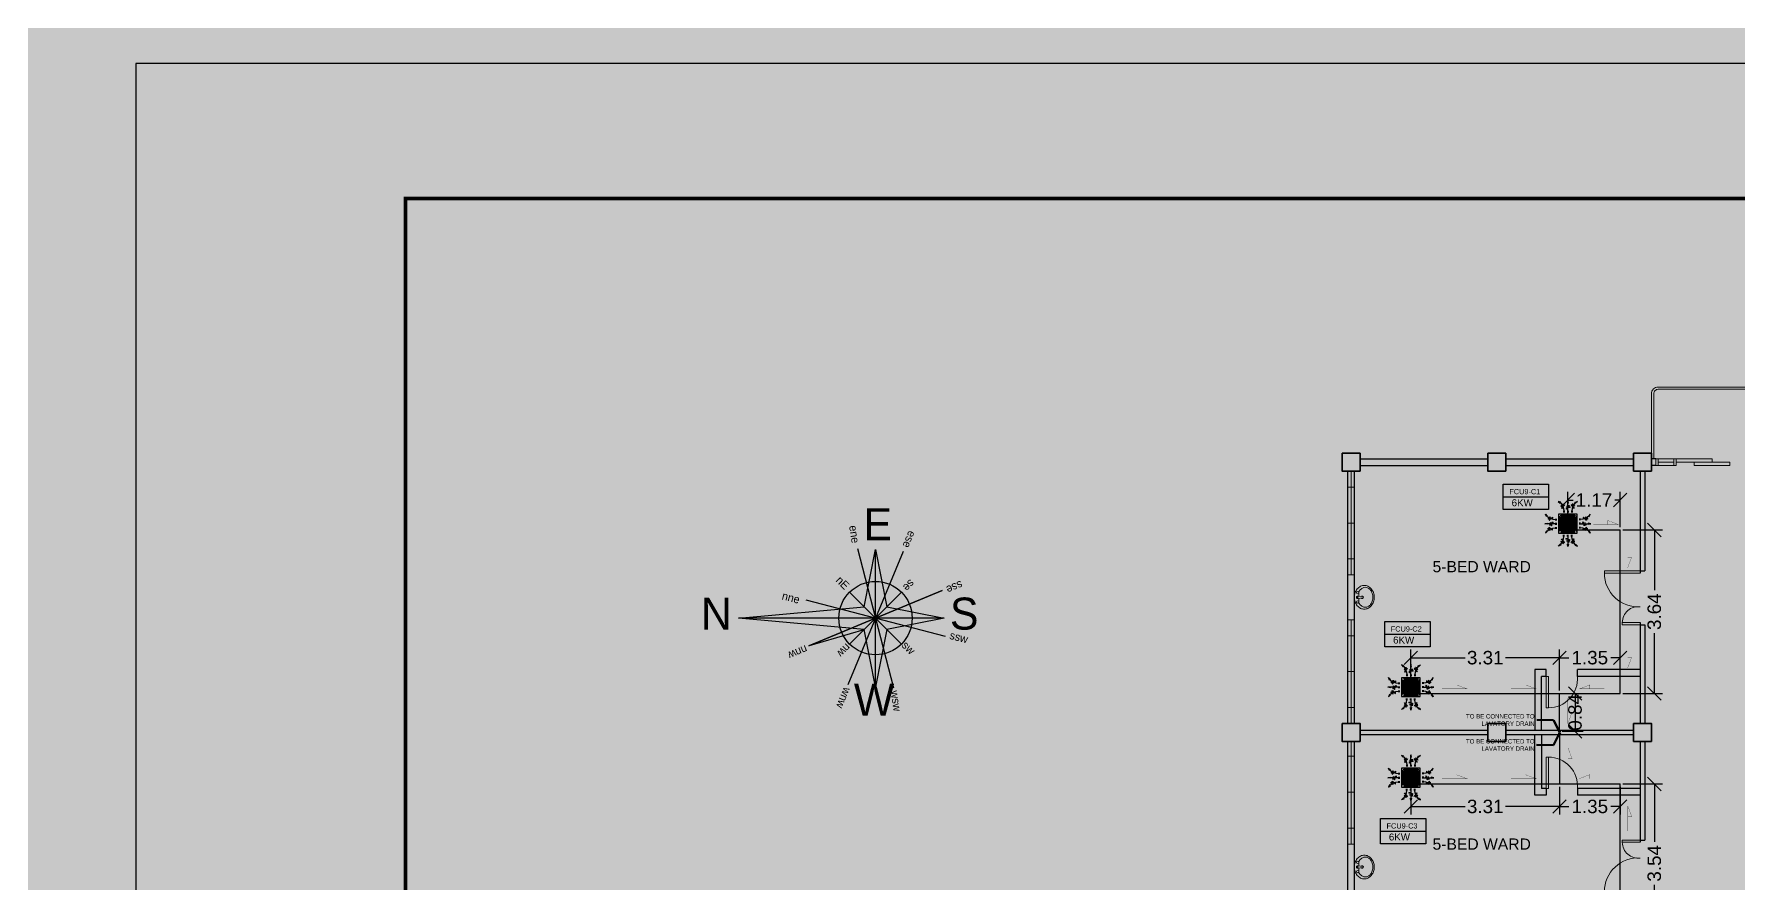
# Model space of a CAD drawing. Header units: millimetres. Extents: x -60 to 576, y -39 to 287.
# Drawn here: x 320.25 to 358.27, y 131.69 to 150.63 of the extents above; entities that cross this region are included whole.
import ezdxf

# ---------------------------------------------------------------- set-up
doc = ezdxf.new("R2010")
doc.units = ezdxf.units.MM
doc.header["$MEASUREMENT"] = 0
for name, color, linetype in [('.1', 1, 'Continuous'), ('AIR', 7, 'Continuous'), ('AIR-00', 7, 'Continuous'), ('AIR-01', 7, 'Continuous'), ('AIR-02', 7, 'Continuous'), ('AIR-04', 7, 'Continuous'), ('DRAIN PIPE', 7, 'Continuous'), ('fcu drain', 7, 'Continuous'), ('label', 7, 'Continuous'), ('Legends', 7, 'Continuous'), ('M-AC-TEXT', 7, 'Continuous'), ('PATHS', 7, 'Continuous'), ('template', 7, 'Continuous')]:
    doc.layers.add(name, color=color, linetype=linetype)
doc.styles.add('ar-dim-axis', font='romans.shx', dxfattribs={"width": 0.8})
doc.styles.add('OIP FONT', font='GOTHIC.TTF', dxfattribs={"height": 150})
doc.styles.get("Standard").update_dxf_attribs({"font": 'arial.ttf'})
doc.styles.add('SWISSLT175', font='swissl.ttf', dxfattribs={"height": 0.175})
doc.dimstyles.new('ar-dim-axis', dxfattribs={"dimtxt": 350, "dimasz": 250, "dimexe": 75, "dimexo": 75, "dimgap": 200, "dimtad": 1, "dimdec": 0, "dimzin": 12, "dimdsep": 46, "dimtxsty": 'ar-dim-axis', "dimblk": 'ARCHTICK', "dimcen": 120, "dimclrd": 11, "dimclre": 8, "dimclrt": 4, "dimadec": 0, "dimazin": 3, "dimtm": 1, "dimtfac": 1, "dimtdec": 0, "dimtix": 1, "dimtmove": 2, "dimatfit": 3, "dimldrblk": 'ARCHTICK', "dimfxl": 1, "dimtolj": 1, "dimtzin": 0, "dimarcsym": 1})
doc.dimstyles.new('Copy of dimension', dxfattribs={"dimtxt": 0.3, "dimasz": 0.3, "dimexe": 0.18, "dimexo": 0.0625, "dimgap": 0.09, "dimtad": 0, "dimzin": 0, "dimdsep": 46, "dimtxsty": 'Standard', "dimblk": 'OBLIQUE', "dimcen": 0.09, "dimclrd": 256, "dimclre": 256, "dimclrt": 256, "dimadec": 0, "dimazin": 0, "dimtfac": 1, "dimtofl": 0, "dimtmove": 0, "dimatfit": 3, "dimldrblk": 'OBLIQUE', "dimfxl": 1, "dimtolj": 1, "dimtzin": 0, "dimarcsym": 0})

# ---------------------------------------------------------------- blocks, each defined once
blk = doc.blocks.new('FCU-13000P (CASSETTE SPLIT)')
at = {"layer": 'AIR-00', "ltscale": 3}
for p, q in [((0, 0.523), (0, 1)), ((-0.523, 0), (-1, 0)), ((-0.558, 0.193), (-0.487, 0.193)), ((-0.558, 0.162), (-0.487, 0.162)), ((-0.558, 0.016), (-0.487, 0.016)), ((-0.193, 0.558), (-0.193, 0.487)), ((-0.162, 0.558), (-0.162, 0.487)), ((-0.016, 0.558), (-0.016, 0.487)), ((0.016, 0.558), (0.016, 0.487)), ((0.162, 0.558), (0.162, 0.487)), ((0.193, 0.558), (0.193, 0.487)), ((0.558, 0.193), (0.487, 0.193)), ((0.558, 0.162), (0.487, 0.162)), ((0.558, 0.016), (0.487, 0.016)), ((0.523, 0), (1, 0)), ((-0.558, -0.016), (-0.487, -0.016)), ((-0.558, -0.162), (-0.487, -0.162)), ((-0.558, -0.193), (-0.487, -0.193)), ((-0.193, -0.558), (-0.193, -0.487)), ((-0.162, -0.558), (-0.162, -0.487)), ((-0.016, -0.558), (-0.016, -0.487)), ((0, -0.523), (0, -1)), ((0.016, -0.558), (0.016, -0.487)), ((0.162, -0.558), (0.162, -0.487)), ((0.193, -0.558), (0.193, -0.487)), ((0.558, -0.016), (0.487, -0.016)), ((0.558, -0.162), (0.487, -0.162)), ((0.558, -0.193), (0.487, -0.193))]:
    blk.add_line(p, q, dxfattribs=at)
at = {"layer": 'AIR-00'}
for p, q in [((0.295, -0.295), (-0.295, 0.295)), ((0.295, 0.295), (-0.295, -0.295))]:
    blk.add_line(p, q, dxfattribs=at)
at = {"layer": 'AIR-00', "ltscale": 3}
for points in [[(-0.335, 0.895), (-0.311, 0.932), (-0.416, 0.973)], [(-0.022, 0.89), (0.022, 0.89), (0, 1)], [(0.335, 0.895), (0.311, 0.932), (0.416, 0.973)], [(-0.89, 0.022), (-0.89, -0.022), (-1, 0)], [(-0.895, 0.335), (-0.932, 0.311), (-0.973, 0.416)], [(0.89, 0.022), (0.89, -0.022), (1, 0)], [(0.895, 0.335), (0.932, 0.311), (0.973, 0.416)], [(-0.895, -0.335), (-0.932, -0.311), (-0.973, -0.416)], [(0.895, -0.335), (0.932, -0.311), (0.973, -0.416)], [(-0.335, -0.895), (-0.311, -0.932), (-0.416, -0.973)], [(-0.022, -0.89), (0.022, -0.89), (0, -1)], [(0.335, -0.895), (0.311, -0.932), (0.416, -0.973)]]:
    blk.add_lwpolyline(points, close=True, dxfattribs=at)
at = {"layer": 'AIR-00'}
for points in [[(-0.323, 0.914, -0.171809), (-0.178, 0.558), (-0.178, 0.522)], [(0.323, 0.914, 0.171809), (0.178, 0.558), (0.178, 0.522)], [(-0.914, 0.323, 0.171809), (-0.558, 0.178), (-0.522, 0.178)], [(0.914, 0.323, -0.171809), (0.558, 0.178), (0.522, 0.178)], [(-0.914, -0.323, -0.171809), (-0.558, -0.178), (-0.522, -0.178)], [(-0.323, -0.914, 0.171809), (-0.178, -0.558), (-0.178, -0.522)], [(0.323, -0.914, -0.171809), (0.178, -0.558), (0.178, -0.522)], [(0.914, -0.323, 0.171809), (0.558, -0.178), (0.522, -0.178)]]:
    blk.add_lwpolyline(points, format="xyb", dxfattribs=at)
for points in [[(-0.26, -0.26), (0.26, -0.26), (0.26, 0.26), (-0.26, 0.26)], [(-0.21, -0.21), (0.21, -0.21), (0.21, 0.21), (-0.21, 0.21)], [(-0.16, -0.16), (0.16, -0.16), (0.16, 0.16), (-0.16, 0.16)], [(-0.11, -0.11), (0.11, -0.11), (0.11, 0.11), (-0.11, 0.11)], [(-0.06, -0.06), (0.06, -0.06), (0.06, 0.06), (-0.06, 0.06)]]:
    blk.add_lwpolyline(points, close=True, dxfattribs=at)
at = {"layer": 'AIR-00', "ltscale": 3}
for points in [[(-0.268, 0.84), (-0.231, 0.852), (-0.134, 0.882), (-0.422, 0.704), (0.005, 0.903), (-0.358, 0.645), (-0.239, 0.678), (-0.199, 0.69)], [(0.268, 0.84), (0.231, 0.852), (0.134, 0.882), (0.422, 0.704), (-0.005, 0.903), (0.358, 0.645), (0.239, 0.678), (0.199, 0.69)], [(-0.84, 0.268), (-0.852, 0.231), (-0.882, 0.134), (-0.704, 0.422), (-0.903, -0.005), (-0.645, 0.358), (-0.678, 0.239), (-0.69, 0.199)], [(0.84, 0.268), (0.852, 0.231), (0.882, 0.134), (0.704, 0.422), (0.903, -0.005), (0.645, 0.358), (0.678, 0.239), (0.69, 0.199)], [(-0.84, -0.268), (-0.852, -0.231), (-0.882, -0.134), (-0.704, -0.422), (-0.903, 0.005), (-0.645, -0.358), (-0.678, -0.239), (-0.69, -0.199)], [(-0.268, -0.84), (-0.231, -0.852), (-0.134, -0.882), (-0.422, -0.704), (0.005, -0.903), (-0.358, -0.645), (-0.239, -0.678), (-0.199, -0.69)], [(0.268, -0.84), (0.231, -0.852), (0.134, -0.882), (0.422, -0.704), (-0.005, -0.903), (0.358, -0.645), (0.239, -0.678), (0.199, -0.69)], [(0.84, -0.268), (0.852, -0.231), (0.882, -0.134), (0.704, -0.422), (0.903, 0.005), (0.645, -0.358), (0.678, -0.239), (0.69, -0.199)]]:
    blk.add_open_spline(points, degree=3, knots=[0.0032834, 0.0032834, 0.0032834, 0.0032834, 0.0712567, 0.1924075, 0.3347111, 0.5062145, 0.5813292, 0.5813292, 0.5813292, 0.5813292], dxfattribs=at)
for points in [[(0, 0.8), (0.077, 0.776), (-0.058, 0.755), (0.098, 0.718), (-0.087, 0.663), (0, 0.631)], [(-0.8, 0), (-0.776, -0.077), (-0.755, 0.058), (-0.718, -0.098), (-0.663, 0.087), (-0.631, 0)], [(0.8, 0), (0.776, -0.077), (0.755, 0.058), (0.718, -0.098), (0.663, 0.087), (0.631, 0)], [(0, -0.8), (0.077, -0.776), (-0.058, -0.755), (0.098, -0.718), (-0.087, -0.663), (0, -0.631)]]:
    blk.add_spline(points, degree=3, dxfattribs=at)
for points in [[(-0.416, 0.973), (-0.335, 0.895), (-0.311, 0.932)], [(0, 1), (-0.022, 0.89), (0.022, 0.89)], [(0.416, 0.973), (0.335, 0.895), (0.311, 0.932)], [(-1, 0), (-0.89, 0.022), (-0.89, -0.022)], [(-0.973, 0.416), (-0.895, 0.335), (-0.932, 0.311)], [(1, 0), (0.89, 0.022), (0.89, -0.022)], [(0.973, 0.416), (0.895, 0.335), (0.932, 0.311)], [(-0.973, -0.416), (-0.895, -0.335), (-0.932, -0.311)], [(0.973, -0.416), (0.895, -0.335), (0.932, -0.311)], [(-0.416, -0.973), (-0.335, -0.895), (-0.311, -0.932)], [(0, -1), (-0.022, -0.89), (0.022, -0.89)], [(0.416, -0.973), (0.335, -0.895), (0.311, -0.932)]]:
    blk.add_solid(points, dxfattribs=at)
at = {"layer": 'AIR-01'}
for points in [[(-0.373, 0.31), (-0.348, 0.31), (-0.348, -0.31), (-0.373, -0.31)], [(-0.31, 0.372), (0.31, 0.372), (0.31, 0.348), (-0.31, 0.348)], [(0.372, 0.31), (0.348, 0.31), (0.348, -0.31), (0.372, -0.31)], [(-0.31, -0.373), (0.31, -0.373), (0.31, -0.348), (-0.31, -0.348)]]:
    blk.add_lwpolyline(points, close=True, dxfattribs=at)
at = {"layer": 'AIR-02'}
blk.add_lwpolyline([(-0.26, -0.31), (0.26, -0.31, 0.414214), (0.31, -0.26), (0.31, 0.26, 0.414214), (0.26, 0.31), (-0.26, 0.31, 0.414214), (-0.31, 0.26), (-0.31, -0.26, 0.414214)], format="xyb", close=True, dxfattribs=at)
at = {"layer": 'AIR-04'}
blk.add_lwpolyline([(-0.41, -0.41), (0.41, -0.41), (0.41, 0.41), (-0.41, 0.41)], close=True, dxfattribs=at)
blk = doc.blocks.new('_ARCHTICK')
at = {"color": 0, "linetype": 'ByBlock', "const_width": 0.15}
blk.add_lwpolyline([(-0.5, -0.5), (0.5, 0.5)], dxfattribs=at)
blk = doc.blocks.new('_Oblique')
at = {"color": 0, "linetype": 'ByBlock', "lineweight": -2}
blk.add_line((-0.5, -0.5), (0.5, 0.5), dxfattribs=at)
blk = doc.blocks.new('*D111')
at = {"lineweight": -2, "transparency": 16777216}
for p, q in [((350.958, 135.994), (350.958, 136.908)), ((354.273, 135.994), (354.273, 136.908)), ((350.958, 136.728), (352.165, 136.728)), ((354.273, 136.728), (353.066, 136.728))]:
    blk.add_line(p, q, dxfattribs=at)
at = {"layer": 'Defpoints', "color": 0, "transparency": 16777216}
for p in [(354.273, 136.728), (350.958, 135.931), (354.273, 135.931)]:
    blk.add_point(p, dxfattribs=at)
at = {"lineweight": -2, "transparency": 16777216, "xscale": 0.3, "yscale": 0.3, "zscale": 0.3, "rotation": 180}
blk.add_blockref('_Oblique', (350.958, 136.728), dxfattribs=at)
at = {"lineweight": -2, "transparency": 16777216, "xscale": 0.3, "yscale": 0.3, "zscale": 0.3}
blk.add_blockref('_Oblique', (354.273, 136.728), dxfattribs=at)
at = {"transparency": 16777216, "insert": (352.616, 136.728), "char_height": 0.3, "attachment_point": 5}
blk.add_mtext('\\A1;3.31', dxfattribs=at)
blk = doc.blocks.new('*D112')
at = {"lineweight": -2, "transparency": 16777216}
for p, q in [((354.273, 135.994), (354.273, 136.908)), ((355.624, 135.994), (355.624, 136.908)), ((354.273, 136.728), (354.482, 136.728)), ((355.624, 136.728), (355.415, 136.728))]:
    blk.add_line(p, q, dxfattribs=at)
at = {"layer": 'Defpoints', "color": 0, "transparency": 16777216}
for p in [(355.624, 136.728), (354.273, 135.931), (355.624, 135.931)]:
    blk.add_point(p, dxfattribs=at)
at = {"lineweight": -2, "transparency": 16777216, "xscale": 0.3, "yscale": 0.3, "zscale": 0.3, "rotation": 180}
blk.add_blockref('_Oblique', (354.273, 136.728), dxfattribs=at)
at = {"lineweight": -2, "transparency": 16777216, "xscale": 0.3, "yscale": 0.3, "zscale": 0.3}
blk.add_blockref('_Oblique', (355.624, 136.728), dxfattribs=at)
at = {"transparency": 16777216, "insert": (354.948, 136.728), "char_height": 0.3, "attachment_point": 5}
blk.add_mtext('\\A1;1.35', dxfattribs=at)
blk = doc.blocks.new('*D113')
at = {"lineweight": -2, "transparency": 16777216}
for p, q in [((355.686, 139.576), (356.567, 139.576)), ((356.387, 139.576), (356.387, 138.233)), ((356.387, 135.931), (356.387, 137.275)), ((355.686, 135.931), (356.567, 135.931))]:
    blk.add_line(p, q, dxfattribs=at)
at = {"layer": 'Defpoints', "color": 0, "transparency": 16777216}
for p in [(355.624, 139.576), (356.387, 139.576), (355.624, 135.931)]:
    blk.add_point(p, dxfattribs=at)
at = {"lineweight": -2, "transparency": 16777216, "xscale": 0.3, "yscale": 0.3, "zscale": 0.3}
for p, rotation in [((356.387, 139.576), 90), ((356.387, 135.931), 270)]:
    blk.add_blockref('_Oblique', p, dxfattribs=dict(at, rotation=rotation))
at = {"transparency": 16777216, "insert": (356.387, 137.754), "char_height": 0.3, "attachment_point": 5, "rotation": 90}
blk.add_mtext('\\A1;3.64', dxfattribs=at)
blk = doc.blocks.new('*D114')
at = {"lineweight": -2, "transparency": 16777216}
for p, q in [((354.458, 139.638), (354.458, 140.423)), ((355.624, 139.638), (355.624, 140.423)), ((354.458, 140.243), (354.576, 140.243)), ((355.624, 140.243), (355.507, 140.243))]:
    blk.add_line(p, q, dxfattribs=at)
at = {"layer": 'Defpoints', "color": 0, "transparency": 16777216}
for p in [(354.458, 140.243), (354.458, 139.576), (355.624, 139.576)]:
    blk.add_point(p, dxfattribs=at)
at = {"lineweight": -2, "transparency": 16777216, "xscale": 0.3, "yscale": 0.3, "zscale": 0.3, "rotation": 180}
blk.add_blockref('_Oblique', (354.458, 140.243), dxfattribs=at)
at = {"lineweight": -2, "transparency": 16777216, "xscale": 0.3, "yscale": 0.3, "zscale": 0.3}
blk.add_blockref('_Oblique', (355.624, 140.243), dxfattribs=at)
at = {"transparency": 16777216, "insert": (355.041, 140.243), "char_height": 0.3, "attachment_point": 5}
blk.add_mtext('\\A1;1.17', dxfattribs=at)
blk = doc.blocks.new('*D115')
at = {"lineweight": -2, "transparency": 16777216}
for p, q in [((354.335, 135.931), (354.799, 135.931)), ((354.619, 135.931), (354.619, 135.088)), ((354.335, 135.088), (354.799, 135.088))]:
    blk.add_line(p, q, dxfattribs=at)
at = {"layer": 'Defpoints', "color": 0, "transparency": 16777216}
for p in [(354.273, 135.931), (354.273, 135.088), (354.619, 135.088)]:
    blk.add_point(p, dxfattribs=at)
at = {"lineweight": -2, "transparency": 16777216, "xscale": 0.3, "yscale": 0.3, "zscale": 0.3}
for p, rotation in [((354.619, 135.931), 90), ((354.619, 135.088), 270)]:
    blk.add_blockref('_Oblique', p, dxfattribs=dict(at, rotation=rotation))
at = {"transparency": 16777216, "insert": (354.619, 135.51), "char_height": 0.3, "attachment_point": 5, "rotation": 90}
blk.add_mtext('\\A1;0.84', dxfattribs=at)
blk = doc.blocks.new('*D116')
at = {"lineweight": -2, "transparency": 16777216}
for p, q in [((354.273, 133.851), (354.273, 133.231)), ((355.624, 133.851), (355.624, 133.231)), ((354.273, 133.411), (354.482, 133.411)), ((355.624, 133.411), (355.415, 133.411))]:
    blk.add_line(p, q, dxfattribs=at)
at = {"layer": 'Defpoints', "color": 0, "transparency": 16777216}
for p in [(354.273, 133.914), (355.624, 133.914), (355.624, 133.411)]:
    blk.add_point(p, dxfattribs=at)
at = {"lineweight": -2, "transparency": 16777216, "xscale": 0.3, "yscale": 0.3, "zscale": 0.3, "rotation": 180}
blk.add_blockref('_Oblique', (354.273, 133.411), dxfattribs=at)
at = {"lineweight": -2, "transparency": 16777216, "xscale": 0.3, "yscale": 0.3, "zscale": 0.3}
blk.add_blockref('_Oblique', (355.624, 133.411), dxfattribs=at)
at = {"transparency": 16777216, "insert": (354.948, 133.411), "char_height": 0.3, "attachment_point": 5}
blk.add_mtext('\\A1;1.35', dxfattribs=at)
blk = doc.blocks.new('*D117')
at = {"lineweight": -2, "transparency": 16777216}
for p, q in [((350.958, 133.851), (350.958, 133.231)), ((354.273, 133.851), (354.273, 133.231)), ((350.958, 133.411), (352.165, 133.411)), ((354.273, 133.411), (353.066, 133.411))]:
    blk.add_line(p, q, dxfattribs=at)
at = {"layer": 'Defpoints', "color": 0, "transparency": 16777216}
for p in [(350.958, 133.914), (354.273, 133.914), (350.958, 133.411)]:
    blk.add_point(p, dxfattribs=at)
at = {"lineweight": -2, "transparency": 16777216, "xscale": 0.3, "yscale": 0.3, "zscale": 0.3, "rotation": 180}
blk.add_blockref('_Oblique', (350.958, 133.411), dxfattribs=at)
at = {"lineweight": -2, "transparency": 16777216, "xscale": 0.3, "yscale": 0.3, "zscale": 0.3}
blk.add_blockref('_Oblique', (354.273, 133.411), dxfattribs=at)
at = {"transparency": 16777216, "insert": (352.616, 133.411), "char_height": 0.3, "attachment_point": 5}
blk.add_mtext('\\A1;3.31', dxfattribs=at)
blk = doc.blocks.new('*D118')
at = {"lineweight": -2, "transparency": 16777216}
for p, q in [((355.686, 133.914), (356.567, 133.914)), ((356.387, 133.914), (356.387, 132.623)), ((356.387, 130.373), (356.387, 131.665)), ((355.686, 130.373), (356.567, 130.373))]:
    blk.add_line(p, q, dxfattribs=at)
at = {"layer": 'Defpoints', "color": 0, "transparency": 16777216}
for p in [(355.624, 133.914), (355.624, 130.373), (356.387, 130.373)]:
    blk.add_point(p, dxfattribs=at)
at = {"lineweight": -2, "transparency": 16777216, "xscale": 0.3, "yscale": 0.3, "zscale": 0.3}
for p, rotation in [((356.387, 133.914), 90), ((356.387, 130.373), 270)]:
    blk.add_blockref('_Oblique', p, dxfattribs=dict(at, rotation=rotation))
at = {"transparency": 16777216, "insert": (356.387, 132.144), "char_height": 0.3, "attachment_point": 5, "rotation": 90}
blk.add_mtext('\\A1;3.54', dxfattribs=at)
blk = doc.blocks.new('A$C4B4E3A78')
at = {"layer": 'PATHS'}
h = blk.add_hatch(color=7, dxfattribs=at)
h.paths.add_polyline_path([(0, 0.334, -0.044061), (0.059, 0.329), (0, 0.626)])
h.paths.add_polyline_path([(0, 0), (0.103, 0.103), (0.059, 0.329, 0.044061), (0, 0.334)])
h.paths.add_polyline_path([(0.334, 0, -0.044061), (0.329, -0.059), (0.626, 0)])
h.paths.add_polyline_path([(0, 0), (0.103, -0.103), (0.329, -0.059, 0.044061), (0.334, 0)])
h.paths.add_polyline_path([(0, -0.334, -0.044061), (-0.059, -0.329), (0, -0.626)])
h.paths.add_polyline_path([(0, 0), (-0.103, -0.103), (-0.059, -0.329, 0.044061), (0, -0.334)])
h.paths.add_polyline_path([(-0.334, 0, -0.063049), (-0.324, 0.083), (-1.249, 0)])
h.paths.add_polyline_path([(-0.324, 0.083, 0.063049), (-0.334, 0), (0, 0), (-0.103, 0.103)])
at = {"layer": 'PATHS', "color": 7}
for p, q in [((-0.165, 0.635), (0.165, -0.635)), ((-0.103, 0.103), (0, 0.626)), ((0, -0.626), (0, 0.626)), ((0, 0.626), (0.103, 0.103)), ((0.251, 0.606), (-0.251, -0.606)), ((-0.635, 0.165), (0.635, -0.165)), ((0.606, 0.251), (-0.606, -0.251)), ((-0.606, -0.251), (0.606, 0.251)), ((0, 0), (-0.236, 0.236)), ((0, 0), (0.236, 0.236)), ((-1.249, 0), (-0.103, 0.103)), ((0.103, 0.103), (0.626, 0)), ((0.626, 0), (-1.249, 0)), ((-0.103, -0.103), (-1.249, 0)), ((-0.6, -0.249), (-0.103, -0.103)), ((0, 0), (-0.236, -0.236)), ((0, -0.626), (-0.103, -0.103)), ((0, 0), (0.236, -0.236)), ((0.103, -0.103), (0, -0.626)), ((0.626, 0), (0.103, -0.103))]:
    blk.add_line(p, q, dxfattribs=at)
blk.add_circle((0, 0), 0.334, dxfattribs=at)
at = {"layer": 'PATHS', "color": 7, "char_height": 0.2916, "width": 0.60625, "attachment_point": 1}
for s, insert in [('{\\fAlgerian|b0|i0|c0|p82;E}', (-0.11, 1.001)), ('{\\fAlgerian|b0|i0|c0|p82;N}', (-1.591, 0.187)), ('{\\fAlgerian|b0|i0|c0|p82;S}', (0.678, 0.187)), ('{\\fAlgerian|b0|i0|c0|p82;W}', (-0.197, -0.598))]:
    blk.add_mtext(s, dxfattribs=dict(at, insert=insert))
at = {"layer": 'PATHS', "color": 7, "char_height": 0.0729, "width": 0.15156}
for s, insert, attachment_point, rotation in [('{\\fAlgerian|b0|i0|c0|p82;ene}', (-0.242, 0.839), 7, 278.5552), ('{\\fAlgerian|b0|i0|c0|p82;ese}', (0.372, 0.775), 1, 247.5), ('{\\fAlgerian|b0|i0|c0|p82;nE}', (-0.315, 0.39), 1, 315), ('{\\fAlgerian|b0|i0|c0|p82;se}', (0.367, 0.307), 1, 225), ('{\\fAlgerian|b0|i0|c0|p82;sse}', (0.804, 0.276), 1, 202.5), ('{\\fAlgerian|b0|i0|c0|p82;nne}', (-0.84, 0.242), 1, 345.4238), ('{\\fAlgerian|b0|i0|c0|p82;ssw}', (0.687, -0.117), 1, 345.4238), ('{\\fAlgerian|b0|i0|c0|p82;nnw}', (-0.611, -0.311), 1, 202.5), ('{\\fAlgerian|b0|i0|c0|p82;nw}', (-0.217, -0.276), 1, 225), ('{\\fAlgerian|b0|i0|c0|p82;sw}', (0.284, -0.202), 1, 315), ('{\\fAlgerian|b0|i0|c0|p82;wnw}', (-0.219, -0.651), 1, 247.5), ('{\\fAlgerian|b0|i0|c0|p82;wsw}', (0.136, -0.665), 7, 278.5552)]:
    blk.add_mtext(s, dxfattribs=dict(at, insert=insert, attachment_point=attachment_point, rotation=rotation))

msp = doc.modelspace()

# ---------------------------------------------------------------- linework, layer by layer
at = {"layer": '.1', "color": 0}
msp.add_line((421.795, 149.975), (322.519, 149.975), dxfattribs=at)
at = {"color": 8, "linetype": 'ByBlock', "lineweight": 25}
for p, q in [((349.823, 141.163), (352.673, 141.163)), ((353.073, 141.163), (355.923, 141.163)), ((356.423, 141.163), (356.323, 141.163)), ((349.548, 135.263), (349.548, 140.888)), ((349.698, 135.263), (349.698, 140.888)), ((349.823, 141.013), (352.673, 141.013)), ((353.073, 141.013), (355.923, 141.013)), ((356.073, 140.888), (356.073, 138.613)), ((356.173, 140.888), (356.173, 138.663)), ((356.423, 141.013), (356.323, 141.013)), ((356.073, 138.663), (356.173, 138.663)), ((356.073, 137.513), (356.073, 135.263)), ((356.073, 137.463), (356.173, 137.463)), ((356.173, 137.463), (356.173, 135.263)), ((353.723, 136.463), (353.723, 135.113)), ((349.823, 135.113), (352.673, 135.113)), ((349.823, 135.013), (352.673, 135.013)), ((353.073, 135.113), (355.923, 135.113)), ((353.073, 135.013), (355.923, 135.013)), ((353.723, 133.663), (353.723, 135.013)), ((349.548, 129.263), (349.548, 134.863)), ((349.698, 129.263), (349.698, 134.863)), ((356.073, 134.863), (356.073, 132.613)), ((356.173, 134.863), (356.173, 132.663)), ((354.673, 133.813), (354.673, 133.663)), ((356.073, 132.663), (356.173, 132.663))]:
    msp.add_line(p, q, dxfattribs=at)
at = {"color": 8, "linetype": 'ByBlock', "lineweight": 13}
for p, q in [((356.823, 141.163), (356.473, 141.163)), ((356.473, 141.088), (356.823, 141.088)), ((356.823, 141.013), (356.473, 141.013))]:
    msp.add_line(p, q, dxfattribs=at)
at = {"color": 8, "linetype": 'ByBlock', "lineweight": 9}
for p, q in [((349.623, 140.888), (349.623, 138.575)), ((349.548, 139.731), (349.548, 140.531)), ((349.548, 140.531), (349.698, 140.531)), ((349.698, 140.531), (349.698, 138.931)), ((349.548, 139.731), (349.698, 139.731)), ((349.698, 138.931), (349.548, 138.931)), ((349.548, 138.575), (349.698, 138.575)), ((349.548, 137.575), (349.698, 137.575)), ((349.623, 137.575), (349.623, 135.263)), ((349.548, 136.419), (349.548, 137.219)), ((349.548, 137.219), (349.698, 137.219)), ((349.698, 137.219), (349.698, 135.619)), ((349.548, 136.419), (349.698, 136.419)), ((349.698, 135.619), (349.548, 135.619)), ((353.873, 135.113), (355.823, 135.113)), ((353.873, 135.013), (355.823, 135.013)), ((349.623, 134.863), (349.623, 132.575)), ((349.548, 133.731), (349.548, 134.531)), ((349.548, 134.531), (349.698, 134.531)), ((349.698, 134.531), (349.698, 132.931)), ((349.548, 133.731), (349.698, 133.731)), ((349.698, 132.931), (349.548, 132.931)), ((349.548, 132.575), (349.698, 132.575))]:
    msp.add_line(p, q, dxfattribs=at)
at = {"color": 8, "lineweight": 9}
for p, q in [((349.896, 138.09), (349.774, 138.103)), ((349.896, 138.061), (349.774, 138.047)), ((354.623, 135.113), (355.123, 135.113)), ((354.623, 135.013), (355.123, 135.013)), ((349.896, 132.077), (349.774, 132.09)), ((349.896, 132.048), (349.774, 132.035))]:
    msp.add_line(p, q, dxfattribs=at)
at = {"color": 8, "linetype": 'ByBlock', "lineweight": 25, "ltscale": 0.3}
for p, q in [((353.973, 136.463), (353.723, 136.463)), ((353.973, 136.313), (353.873, 136.313)), ((353.873, 135.113), (353.873, 136.313)), ((353.973, 136.313), (353.973, 136.463)), ((356.073, 136.463), (354.673, 136.463)), ((354.673, 136.313), (354.673, 136.463)), ((356.073, 136.313), (354.673, 136.313)), ((353.873, 135.013), (353.873, 133.813)), ((353.973, 133.663), (353.723, 133.663)), ((353.973, 133.813), (353.873, 133.813)), ((353.973, 133.813), (353.973, 133.663)), ((356.073, 133.813), (354.673, 133.813)), ((356.073, 133.663), (354.673, 133.663))]:
    msp.add_line(p, q, dxfattribs=at)
at = {"color": 8, "linetype": 'ByBlock', "lineweight": 9}
for points in [[(356.323, 141.163), (356.323, 142.613, -0.414214), (356.473, 142.763), (359.273, 142.763, -0.414214), (359.423, 142.613), (359.423, 141.288), (359.423, 141.938)], [(356.373, 141.163), (356.373, 142.613, -0.414214), (356.473, 142.713), (359.273, 142.713, -0.414214), (359.373, 142.613), (359.373, 141.958)]]:
    msp.add_lwpolyline(points, format="xyb", dxfattribs=at)
at = {"color": 8, "linetype": 'ByBlock', "lineweight": 35}
for points in [[(349.423, 141.288), (349.823, 141.288), (349.823, 140.888), (349.423, 140.888)], [(352.673, 141.288), (353.073, 141.288), (353.073, 140.888), (352.673, 140.888)], [(355.923, 141.288), (356.323, 141.288), (356.323, 140.888), (355.923, 140.888)], [(349.423, 135.263), (349.823, 135.263), (349.823, 134.863), (349.423, 134.863)], [(352.673, 135.263), (353.073, 135.263), (353.073, 134.863), (352.673, 134.863)], [(355.923, 135.263), (356.323, 135.263), (356.323, 134.863), (355.923, 134.863)]]:
    msp.add_lwpolyline(points, close=True, dxfattribs=at)
at = {"color": 8, "linetype": 'ByBlock', "lineweight": 13}
for points in [[(356.473, 141.163), (356.473, 141.013), (356.423, 141.013), (356.423, 141.163)], [(356.873, 141.163), (356.873, 141.013), (356.823, 141.013), (356.823, 141.163)], [(356.873, 141.163), (357.673, 141.163), (357.673, 141.088), (356.873, 141.088)], [(357.273, 141.088), (358.073, 141.088), (358.073, 141.013), (357.273, 141.013)]]:
    msp.add_lwpolyline(points, close=True, dxfattribs=at)
at = {"color": 8, "lineweight": 9}
for points in [[(349.548, 140.888), (349.698, 140.888), (349.698, 138.575), (349.548, 138.575)], [(349.548, 137.575), (349.698, 137.575), (349.698, 135.263), (349.548, 135.263)], [(349.548, 134.863), (349.698, 134.863), (349.698, 132.575), (349.548, 132.575)]]:
    msp.add_lwpolyline(points, close=True, dxfattribs=at)
at = {"color": 8, "lineweight": 13, "ltscale": 0.03}
for points in [[(356.073, 138.613), (356.073, 138.663), (355.273, 138.663), (355.273, 138.613)], [(356.073, 137.463), (356.073, 137.513), (355.673, 137.513), (355.673, 137.463)], [(353.973, 136.313), (354.023, 136.313), (354.023, 135.613), (353.973, 135.613)], [(353.973, 133.813), (354.023, 133.813), (354.023, 134.513), (353.973, 134.513)], [(356.073, 132.663), (356.073, 132.613), (355.673, 132.613), (355.673, 132.663)]]:
    msp.add_lwpolyline(points, close=True, dxfattribs=at)
at = {"color": 8, "lineweight": 9}
for points in [[(349.919, 137.81, 0.11576), (350.001, 137.829, 0.104047), (350.075, 137.888, 0.090875), (350.123, 137.972, 0.083344), (350.14, 138.075, 0.083344), (350.123, 138.179, 0.090875), (350.075, 138.262, 0.104047), (350.001, 138.321, 0.11576), (349.919, 138.34, 0.11576), (349.836, 138.321, 0.104047), (349.763, 138.262, 0.090875), (349.715, 138.179, 0.083344), (349.698, 138.075, 0.083344), (349.715, 137.972, 0.090875), (349.763, 137.888, 0.104047), (349.836, 137.829, 0.11576)], [(349.919, 131.798, 0.11576), (350.001, 131.817, 0.104047), (350.075, 131.875, 0.090875), (350.123, 131.959, 0.083344), (350.14, 132.063, 0.083344), (350.123, 132.166, 0.090875), (350.075, 132.25, 0.104047), (350.001, 132.308, 0.11576), (349.919, 132.328, 0.11576), (349.836, 132.308, 0.104047), (349.763, 132.25, 0.090875), (349.715, 132.166, 0.083344), (349.698, 132.063, 0.083344), (349.715, 131.959, 0.090875), (349.763, 131.875, 0.104047), (349.836, 131.817, 0.11576)]]:
    msp.add_lwpolyline(points, format="xyb", close=True, dxfattribs=at)
for points in [[(349.94, 137.853, 0.124838), (350.003, 137.868, 0.105788), (350.06, 137.918, 0.086697), (350.096, 137.987, 0.076776), (350.11, 138.075, 0.076776), (350.096, 138.163, 0.086697), (350.06, 138.232, 0.105788), (350.003, 138.282, 0.124838), (349.94, 138.298, 0.124838), (349.877, 138.282, 0.105788), (349.82, 138.232, 0.040067), (349.8, 138.202), (349.8, 138.099, 0.040067)], [(349.8, 138.051), (349.8, 137.948, 0.040067), (349.82, 137.918, 0.105788), (349.877, 137.868, 0.124838), (349.94, 137.853, 0.124838)], [(349.94, 131.84, 0.124838), (350.003, 131.856, 0.105788), (350.06, 131.905, 0.086697), (350.096, 131.975, 0.076776), (350.11, 132.063, 0.076776), (350.096, 132.15, 0.086697), (350.06, 132.22, 0.105788), (350.003, 132.269, 0.124838), (349.94, 132.285, 0.124838), (349.877, 132.269, 0.105788), (349.82, 132.22, 0.040067), (349.8, 132.189), (349.8, 132.087, 0.040067)], [(349.8, 132.038), (349.8, 131.936, 0.040067), (349.82, 131.905, 0.105788), (349.877, 131.856, 0.124838), (349.94, 131.84, 0.124838)]]:
    msp.add_lwpolyline(points, format="xyb", dxfattribs=at)
for centre, radius in [((349.771, 138.177), 0.0255), ((349.764, 138.075), 0.0095), ((349.771, 137.973), 0.0255), ((349.771, 132.164), 0.0255), ((349.771, 131.961), 0.0255), ((349.764, 132.063), 0.0095)]:
    msp.add_circle(centre, radius, dxfattribs=at)
at = {"color": 8, "lineweight": 13, "ltscale": 0.03}
for centre, radius, start, end in [((356.025, 138.613), 0.752, 180, 273.6952), ((356.026, 137.513), 0.353, 82.3719, 180), ((354.023, 136.264), 0.652, 270, 4.2422), ((354.023, 133.861), 0.652, 355.7578, 90), ((356.026, 132.613), 0.353, 180, 277.6281), ((356.025, 131.513), 0.752, 86.3048, 180)]:
    msp.add_arc(centre, radius, start, end, dxfattribs=at)
at = {"color": 8, "lineweight": 9}
for centre, radius, start, end in [((349.771, 138.075), 0.028, 83.7545, 276.2455), ((349.873, 138.075), 0.025, 36.3068, 131.2022), ((349.873, 138.075), 0.025, 228.7978, 323.6932), ((349.802, 138.075), 0.0948, 351.2026, 8.7974), ((349.873, 138.075), 0.025, 341.3793, 18.6207), ((349.771, 132.063), 0.028, 83.7545, 276.2455), ((349.873, 132.063), 0.025, 36.3068, 131.2022), ((349.873, 132.063), 0.025, 228.7978, 323.6932), ((349.802, 132.063), 0.0948, 351.2026, 8.7974), ((349.873, 132.063), 0.025, 341.3793, 18.6207)]:
    msp.add_arc(centre, radius, start, end, dxfattribs=at)
at = {"layer": 'DRAIN PIPE', "color": 7, "linetype": 'Continuous', "const_width": 0.005}
for points in [[(355.026, 139.698), (355.586, 139.698), (355.351, 139.787), (355.351, 139.698)], [(355.792, 139.297), (355.792, 138.736), (355.88, 138.971), (355.792, 138.971)], [(355.792, 137.059), (355.792, 136.499), (355.88, 136.734), (355.792, 136.734)], [(351.652, 136.033), (352.213, 136.033), (351.978, 136.122), (351.978, 136.033)], [(353.192, 136.033), (353.753, 136.033), (353.518, 136.122), (353.518, 136.033)], [(355.275, 136.033), (354.715, 136.033), (354.95, 136.122), (354.95, 136.033)], [(354.457, 135.82), (354.457, 135.26), (354.546, 135.495), (354.457, 135.495)], [(354.462, 134.158), (354.462, 134.719), (354.551, 134.484), (354.462, 134.484)], [(351.652, 134.03), (352.213, 134.03), (351.978, 134.119), (351.978, 134.03)], [(353.192, 134.03), (353.753, 134.03), (353.518, 134.119), (353.518, 134.03)], [(355.273, 134.032), (354.712, 134.032), (354.947, 134.121), (354.947, 134.032)], [(355.794, 132.864), (355.794, 133.424), (355.883, 133.189), (355.794, 133.189)]]:
    msp.add_lwpolyline(points, dxfattribs=at)
at = {"layer": 'fcu drain', "linetype": 'Continuous'}
for p, q in [((354.458, 139.576), (355.624, 139.576)), ((350.958, 135.931), (355.624, 135.931)), ((350.958, 133.914), (355.624, 133.914))]:
    msp.add_line(p, q, dxfattribs=at)
at = {"layer": 'fcu drain'}
for p, q in [((355.624, 135.931), (355.624, 139.576)), ((354.273, 135.088), (354.273, 135.931)), ((354.273, 135.038), (354.273, 133.914)), ((355.624, 130.373), (355.624, 133.914))]:
    msp.add_line(p, q, dxfattribs=at)
at = {"layer": 'fcu drain', "linetype": 'Continuous'}
for centre in [(354.273, 135.088), (354.273, 135.038)]:
    msp.add_circle(centre, 0.0183, dxfattribs=at)
at = {"layer": 'fcu drain', "color": 2, "linetype": 'Continuous'}
for centre in [(354.273, 135.088), (354.273, 135.038)]:
    msp.add_circle(centre, 0.00904, dxfattribs=at)
at = {"layer": 'Legends', "linetype": 'Continuous', "lineweight": 25}
for p, q in [((353.017, 140.314), (354.03, 140.314)), ((350.373, 137.253), (351.385, 137.253)), ((350.279, 132.863), (351.291, 132.863))]:
    msp.add_line(p, q, dxfattribs=at)
at = {"layer": 'Legends'}
for points in [[(353.017, 140.598), (354.03, 140.598), (354.03, 140.03), (353.017, 140.03)], [(350.373, 137.537), (351.385, 137.537), (351.385, 136.969), (350.373, 136.969)], [(350.279, 133.147), (351.291, 133.147), (351.291, 132.579), (350.279, 132.579)]]:
    msp.add_lwpolyline(points, close=True, dxfattribs=at)
at = {"layer": 'template'}
msp.add_line((322.519, 149.975), (322.519, 79.579), dxfattribs=at)
at = {"layer": 'template', "linetype": 'Continuous', "const_width": 0.0853}
msp.add_lwpolyline([(328.536, 82.588), (418.787, 82.588), (418.787, 146.967), (328.536, 146.967)], close=True, dxfattribs=at)

# ---------------------------------------------------------------- block references
at = {"layer": 'AIR', "xscale": 0.5113536813550488, "yscale": 0.5113536813550488, "zscale": 0.5113536813550488}
for p in [(354.458, 139.716), (350.958, 136.071), (350.958, 134.054)]:
    msp.add_blockref('FCU-13000P (CASSETTE SPLIT)', p, dxfattribs=at)
at = {"layer": 'PATHS', "linetype": 'Continuous', "xscale": 2.448166817373462, "yscale": 2.448166817373462, "zscale": 2.448166817373462}
msp.add_blockref('A$C4B4E3A78', (339.018, 137.611), dxfattribs=at)

# ---------------------------------------------------------------- texts
at = {"layer": 'label', "color": 8, "linetype": 'ByBlock', "lineweight": 9, "ltscale": 0.4, "char_height": 0.25, "attachment_point": 5, "line_spacing_factor": 0.8, "style": 'SWISSLT175'}
for insert in [(352.537, 138.757), (352.537, 132.572)]:
    msp.add_mtext('5-BED WARD', dxfattribs=dict(at, insert=insert))
at = {"layer": 'Legends', "linetype": 'Continuous', "lineweight": 25, "attachment_point": 1}
for s, width, insert, char_height in [('FCU9-C1', 0.44811, (353.154, 140.49), 0.117), ('6KW', 0.23674, (353.204, 140.261), 0.156), ('FCU9-C2', 0.44811, (350.509, 137.428), 0.117), ('6KW', 0.23674, (350.56, 137.2), 0.156), ('FCU9-C3', 0.44811, (350.415, 133.038), 0.117), ('6KW', 0.23674, (350.466, 132.81), 0.156)]:
    msp.add_mtext_dynamic_manual_height_columns(s, width=width, gutter_width=1.011, heights=[0], dxfattribs=dict(at, insert=insert, char_height=char_height))
at = {"layer": 'M-AC-TEXT', "char_height": 0.09822, "width": 1.56657, "attachment_point": 6, "style": 'OIP FONT'}
for insert in [(353.717, 135.34), (353.716, 134.783)]:
    msp.add_mtext('TO BE CONNECTED TO LAVATORY DRAIN', dxfattribs=dict(at, insert=insert))

# ---------------------------------------------------------------- dimensions: what is measured, and where the dimension line sits
for base, p1, p2, picture, middle in [((354.458, 140.243), (355.624, 139.576), (354.458, 139.576), '*D114', (355.041, 140.243)), ((354.273, 136.7279), (350.9584, 135.9314), (354.273, 135.9314), '*D111', (352.6157, 136.7279)), ((355.624, 136.728), (354.273, 135.931), (355.624, 135.931), '*D112', (354.948, 136.728)), ((350.9584, 133.4108), (354.273, 133.9137), (350.9584, 133.9137), '*D117', (352.6157, 133.4108)), ((355.624, 133.411), (354.273, 133.914), (355.624, 133.914), '*D116', (354.948, 133.411))]:
    dim = msp.add_linear_dim(base=base, p1=p1, p2=p2, dimstyle='Copy of dimension')
    dim.commit()
    dim.dimension.update_dxf_attribs({"geometry": picture, "text_midpoint": middle})
for base, p1, p2, picture, middle in [((356.3875, 139.5758), (355.6237, 135.9314), (355.6237, 139.5758), '*D113', (356.3875, 137.7536)), ((356.387, 130.373), (355.624, 133.914), (355.624, 130.373), '*D118', (356.387, 132.144))]:
    dim = msp.add_linear_dim(base=base, p1=p1, p2=p2, angle=90, dimstyle='Copy of dimension')
    dim.commit()
    dim.dimension.update_dxf_attribs({"geometry": picture, "text_midpoint": middle})
dim = msp.add_linear_dim(base=(354.619, 135.088), p1=(354.273, 135.931), p2=(354.273, 135.088), angle=90, dimstyle='Copy of dimension')
dim.commit()
dim.dimension.update_dxf_attribs({"geometry": '*D115', "text_midpoint": (354.619, 135.51), "dimtype": 160})

# ---------------------------------------------------------------- leaders
at = {"layer": 'M-AC-TEXT', "annotation_type": 0, "has_hookline": 1, "text_width": 1.46}
for points, hookline_direction in [([(251.898, 135.572), (252.025, 135.82), (252.401, 135.821)], 0), ([(354.266, 135.091), (354.139, 135.339), (353.763, 135.34)], 1), ([(368.266, 133.952), (368.139, 134.2), (367.763, 134.201)], 1), ([(374.267, 133.942), (374.14, 134.19), (373.765, 134.191)], 1), ([(361.115, 128.915), (360.989, 129.163), (360.613, 129.164)], 1), ([(263.98, 127.772), (264.107, 128.02), (264.483, 128.021)], 0), ([(376.118, 126.108), (375.992, 126.356), (375.616, 126.358)], 1), ([(368.167, 125.548), (368.041, 125.796), (367.665, 125.797)], 1), ([(285.534, 121.932), (285.661, 122.18), (286.037, 122.181)], 0), ([(285.545, 120.419), (285.672, 120.667), (286.048, 120.668)], 0), ([(166.309, 117.858), (166.435, 118.106), (166.811, 118.107)], 0), ([(376.113, 115.346), (375.986, 115.594), (375.61, 115.595)], 1), ([(259.048, 107.921), (259.174, 108.169), (259.55, 108.17)], 0), ([(265.042, 107.907), (265.169, 108.155), (265.545, 108.156)], 0), ([(251.891, 106.794), (252.017, 107.042), (252.393, 107.043)], 0), ([(354.266, 106.345), (354.139, 106.593), (353.763, 106.594)], 1), ([(178.877, 105.216), (179.004, 105.464), (179.38, 105.465)], 0), ([(395.221, 100.371), (395.094, 100.619), (394.718, 100.62)], 1), ([(256.113, 138.209), (256.239, 137.961), (256.615, 137.962)], 0), ([(271.741, 138.228), (271.868, 137.98), (272.244, 137.981)], 0), ([(251.894, 135.502), (252.02, 135.254), (252.396, 135.256)], 0), ([(354.265, 135.03), (354.138, 134.782), (353.762, 134.783)], 1)]:
    msp.add_leader(points, dimstyle='ar-dim-axis', override={"dimtxt": 150, "dimasz": 150, "dimgap": 200, "dimtad": 0, "dimtih": 1, "dimtoh": 1, "dimtxsty": 'OIP FONT', "dimclrd": 256, "dimclre": 256, "dimclrt": 256, "dimfxl": 0.2, "dimfxlon": 1, "dimlwd": 65535, "dimlwe": 65535}, dxfattribs=dict(at, hookline_direction=hookline_direction))

doc.saveas('drawing.dxf')
